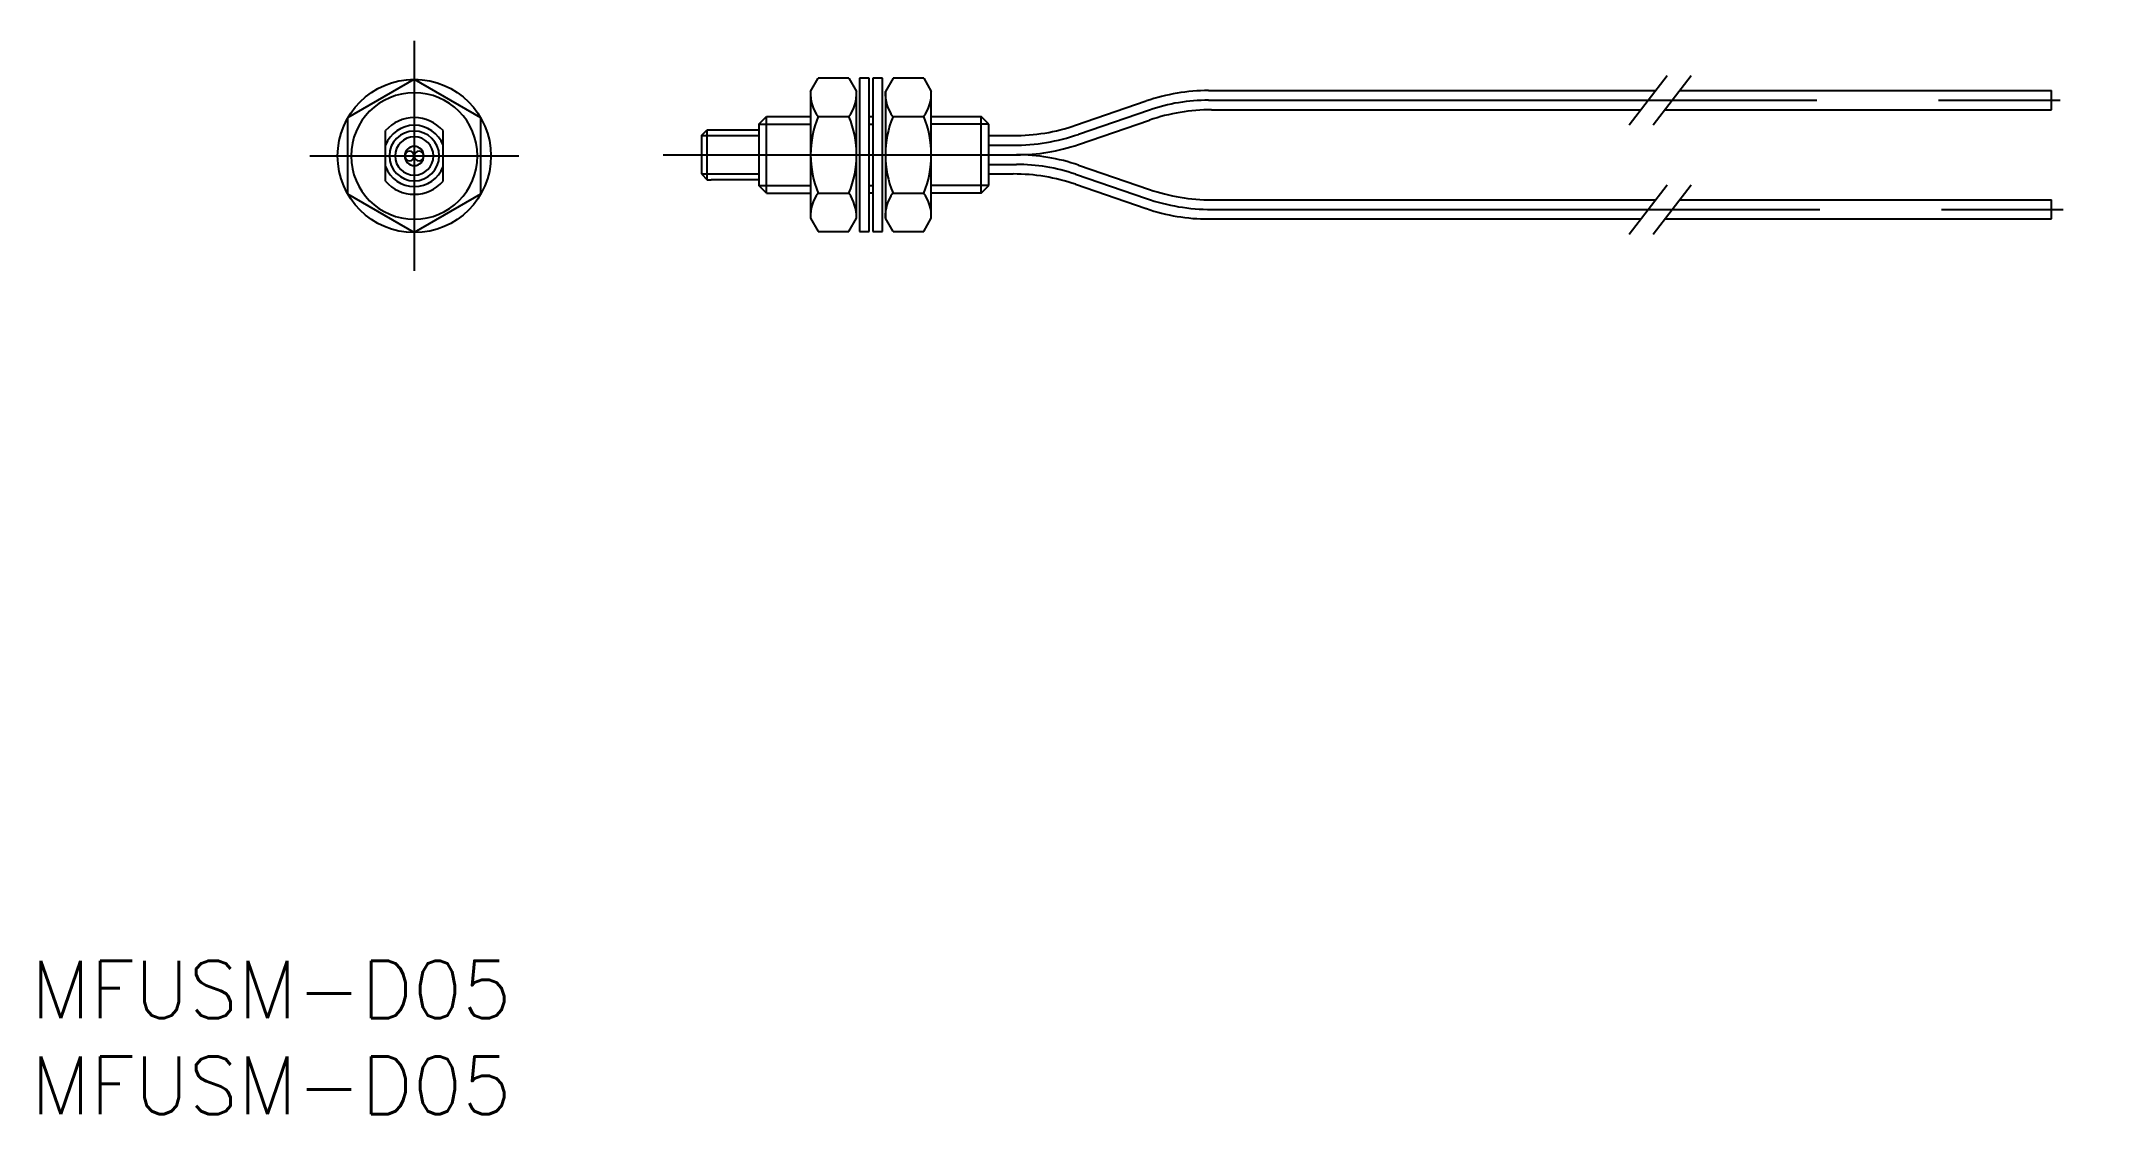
# Model space of a CAD drawing. Header units: millimetres. Extents: x 1 to 107, y 0 to 56.
import ezdxf

# ---------------------------------------------------------------- set-up
doc = ezdxf.new("R2010")
doc.units = ezdxf.units.MM
doc.linetypes.add('CENTER', pattern=[50.8, 31.75, -6.35, 6.35, -6.35])
doc.layers.add('CENTER', color=1, linetype='CENTER')
doc.styles.get("Standard").update_dxf_attribs({"font": 'txt.shx', "height": 3, "bigfont": 'bigfont.shx'})

msp = doc.modelspace()

# ---------------------------------------------------------------- linework, layer by layer
at = {"color": 7, "linetype": 'Continuous', "lineweight": -3}
for p, q in [((16.54, 52), (20, 54)), ((20, 54), (23.46, 52)), ((40.69, 53.36), (41.09, 54.06)), ((42.69, 54.06), (41.09, 54.06)), ((42.69, 54.06), (43.09, 53.36)), ((43.74, 54.06), (43.24, 54.06)), ((43.24, 54.06), (43.24, 46.06)), ((43.74, 46.06), (43.74, 54.06)), ((44.44, 54.06), (43.94, 54.06)), ((43.94, 54.06), (43.94, 46.06)), ((44.44, 46.06), (44.44, 54.06)), ((44.99, 54.06), (44.59, 53.36)), ((46.59, 54.06), (44.99, 54.06)), ((46.59, 54.06), (46.99, 53.36)), ((40.69, 53.36), (40.69, 46.76)), ((43.09, 46.76), (43.09, 53.36)), ((44.59, 53.36), (44.59, 46.76)), ((46.99, 46.76), (46.99, 53.36)), ((54.51, 51.6), (58.21, 52.87)), ((61.46, 53.41), (84.79, 53.41)), ((61.62, 52.41), (84.02, 52.41)), ((85.28, 52.41), (105.47, 52.41)), ((86.05, 53.41), (105.47, 53.41)), ((105.47, 52.41), (105.47, 53.41)), ((16.54, 48), (16.54, 52)), ((23.46, 52), (23.46, 48)), ((34.99, 51.06), (35.29, 51.36)), ((35.29, 51.36), (35.49, 51.36)), ((35.29, 48.76), (35.29, 51.36)), ((35.49, 51.36), (37.99, 51.36)), ((37.99, 51.66), (38.39, 52.06)), ((37.99, 51.66), (37.99, 51.36)), ((37.99, 51.36), (37.99, 51.06)), ((38.39, 48.06), (38.39, 52.06)), ((38.39, 52.06), (40.69, 52.06)), ((41.09, 52.06), (42.69, 52.06)), ((43.74, 52.06), (43.94, 52.06)), ((43.74, 51.66), (43.94, 51.66)), ((44.99, 52.06), (46.59, 52.06)), ((46.99, 52.06), (49.59, 52.06)), ((49.99, 51.66), (49.59, 52.06)), ((49.59, 50.06), (49.59, 52.06)), ((49.99, 48.46), (49.99, 51.66)), ((54.68, 50.6), (58.38, 51.87)), ((18.5, 48.68), (18.5, 51.32)), ((21.5, 48.68), (21.5, 51.32)), ((34.99, 51.06), (34.99, 49.06)), ((37.99, 51.06), (37.99, 49.06)), ((49.99, 51.06), (51.27, 51.06)), ((49.59, 48.06), (49.59, 50.06)), ((49.99, 50.06), (51.43, 50.06)), ((49.99, 50.06), (51.43, 50.06)), ((54.68, 49.52), (58.38, 48.25)), ((34.99, 49.06), (35.29, 48.76)), ((35.29, 48.76), (35.49, 48.76)), ((37.99, 48.76), (35.49, 48.76)), ((37.99, 49.06), (37.99, 48.76)), ((37.99, 48.76), (37.99, 48.46)), ((38.39, 48.06), (37.99, 48.46)), ((43.74, 48.46), (43.94, 48.46)), ((49.59, 48.06), (49.99, 48.46)), ((49.99, 49.06), (51.27, 49.06)), ((54.51, 48.52), (58.21, 47.25)), ((20, 46), (16.54, 48)), ((23.46, 48), (20, 46)), ((38.39, 48.06), (40.69, 48.06)), ((41.09, 48.06), (42.69, 48.06)), ((43.94, 48.06), (43.74, 48.06)), ((44.99, 48.06), (46.59, 48.06)), ((49.59, 48.06), (46.99, 48.06)), ((61.62, 47.71), (84.79, 47.71)), ((86.05, 47.71), (105.47, 47.71)), ((105.47, 46.71), (105.47, 47.71)), ((40.69, 46.76), (41.09, 46.06)), ((41.09, 46.06), (42.69, 46.06)), ((42.69, 46.06), (43.09, 46.76)), ((43.24, 46.06), (43.74, 46.06)), ((43.94, 46.06), (44.44, 46.06)), ((44.99, 46.06), (44.59, 46.76)), ((44.99, 46.06), (46.59, 46.06)), ((46.59, 46.06), (46.99, 46.76)), ((61.46, 46.71), (84.02, 46.71)), ((85.28, 46.71), (105.47, 46.71))]:
    msp.add_line(p, q, dxfattribs=at)
at = {"color": 3, "linetype": 'Continuous', "lineweight": -2}
for p, q in [((83.41, 51.62), (85.4, 54.2)), ((84.67, 51.62), (86.66, 54.2)), ((37.99, 51.66), (40.69, 51.66)), ((49.99, 51.66), (46.99, 51.66)), ((34.99, 51.06), (37.99, 51.06)), ((34.99, 49.06), (37.99, 49.06)), ((37.99, 48.46), (40.69, 48.46)), ((49.99, 48.46), (46.99, 48.46)), ((83.41, 45.92), (85.4, 48.5)), ((84.67, 45.92), (86.66, 48.5))]:
    msp.add_line(p, q, dxfattribs=at)
at = {"color": 7, "linetype": 'Continuous', "lineweight": -3}
msp.add_circle((20, 50), 4, dxfattribs=at)
for centre, radius, start, end in [((20, 50), 3.3, 90, 270), ((20, 50), 3.3, 270, 90), ((42.68, 53.26), 2, 177.1766, 217.0288), ((41.09, 53.26), 2, 322.9712, 2.8234), ((46.58, 53.26), 2, 177.1766, 217.0288), ((44.99, 53.26), 2, 322.9712, 2.8234), ((61.46, 43.41), 10, 90, 108.9183), ((61.62, 42.41), 10, 90, 108.9183), ((20, 50), 2, 41.4096, 138.5904), ((20, 50), 1.6, 90, 159.6359), ((20, 50), 1.6, 20.3641, 90), ((45.89, 50.06), 5.2, 157.3801, 202.6199), ((37.89, 50.06), 5.2, 337.3801, 22.6199), ((49.79, 50.06), 5.2, 157.3801, 202.6199), ((41.79, 50.06), 5.2, 337.3801, 22.6199), ((51.27, 61.06), 10, 270, 288.9183), ((20, 50), 1.3, 90, 270), ((20, 50), 1, 90, 270), ((20, 50), 0.5, 90, 270), ((20, 50), 1.3, 270, 90), ((20, 50), 1, 270, 90), ((20, 50), 0.5, 270, 90), ((51.43, 60.06), 10, 270, 288.9183), ((20, 50), 1.6, 200.3641, 339.6359), ((19.75, 50), 0.25, 90, 270), ((19.75, 50), 0.25, 270, 90), ((20.25, 50), 0.25, 90, 270), ((20.25, 50), 0.25, 270, 90), ((51.43, 40.06), 10, 71.0817, 90), ((20, 50), 2, 221.4096, 318.5904), ((51.27, 39.06), 10, 71.0817, 90), ((61.62, 57.71), 10, 251.0817, 270), ((42.68, 46.86), 2, 142.9905, 182.804), ((40.78, 46.76), 2.31, 359.9998, 34.2057), ((46.58, 46.86), 2, 142.9905, 182.804), ((44.99, 46.86), 2, 357.196, 37.0095), ((61.46, 56.71), 10, 251.0817, 270)]:
    msp.add_arc(centre, radius, start, end, dxfattribs=at)
at = {"layer": 'CENTER', "color": 1, "linetype": 'CENTER', "lineweight": -3}
for p, q in [((20, 56), (20, 44)), ((61.46, 52.91), (107.47, 52.91)), ((54.67, 51.13), (58.37, 52.4)), ((49.99, 50.56), (51.27, 50.56)), ((14.54, 50), (25.46, 50)), ((32.99, 50.06), (49.99, 50.06)), ((49.99, 49.56), (51.43, 49.56)), ((54.51, 49.05), (58.22, 47.78)), ((61.62, 47.21), (107.47, 47.21))]:
    msp.add_line(p, q, dxfattribs=at)
for centre, radius, start, end in [((61.46, 43.41), 9.5, 90, 108.9183), ((51.27, 61.06), 10.5, 270, 288.9183), ((51.43, 40.06), 9.5, 71.0817, 90), ((61.62, 57.71), 10.5, 251.0817, 270)]:
    msp.add_arc(centre, radius, start, end, dxfattribs=at)

# ---------------------------------------------------------------- texts
at = {"color": 7, "linetype": 'Continuous', "lineweight": -3, "char_height": 3, "attachment_point": 7}
for insert in [(0, 5), (0, 0)]:
    msp.add_mtext_dynamic_manual_height_columns('MFUSM-D05', width=46.4743, gutter_width=15, heights=[0], dxfattribs=dict(at, insert=insert))

doc.saveas('drawing.dxf')
